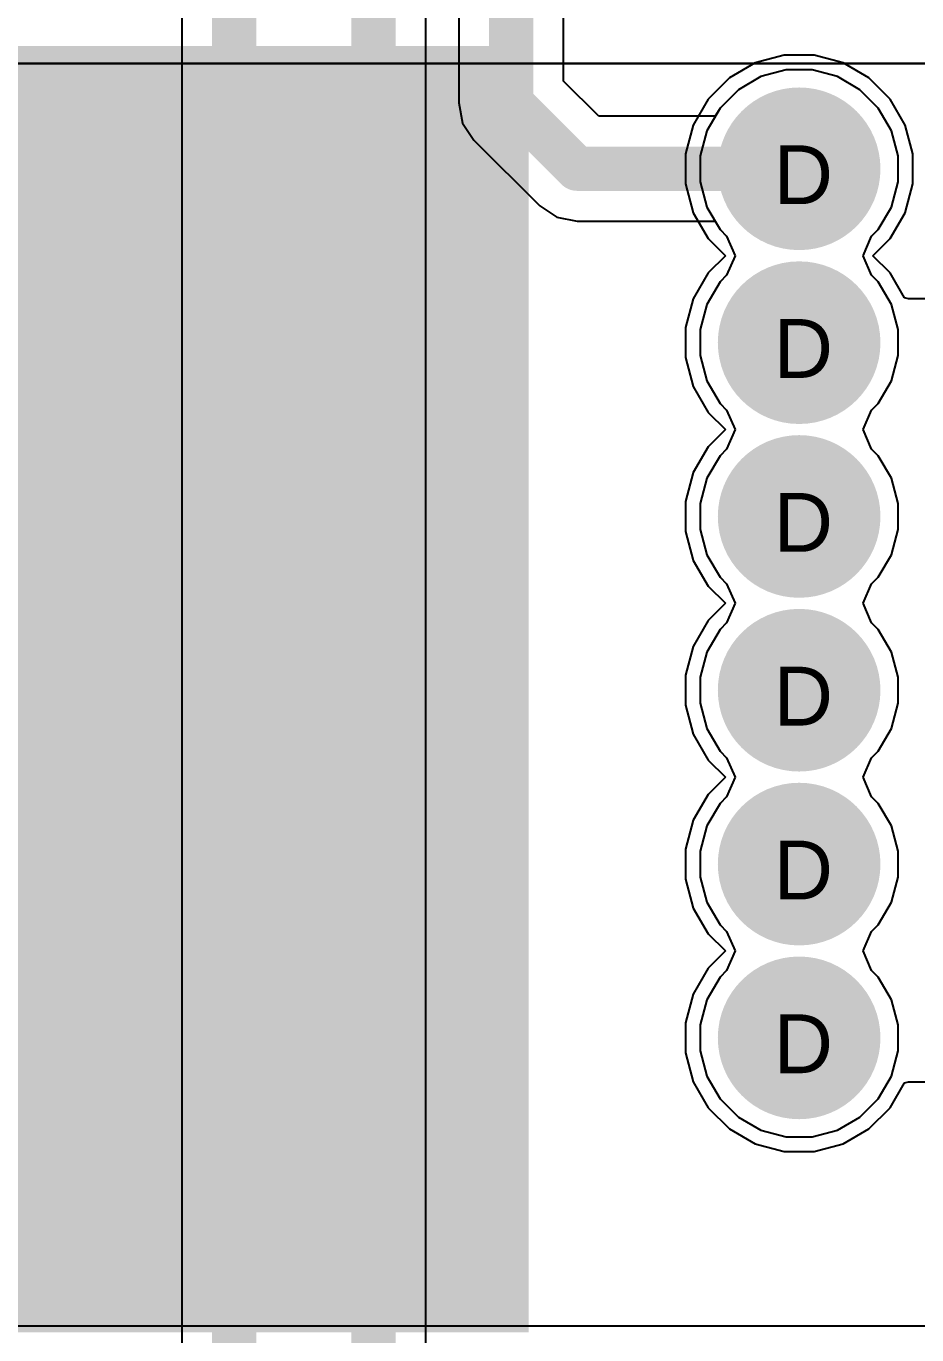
# Model space of a CAD drawing. Header units: inches. Extents: x 0 to 5379, y 0 to 5429.
# Drawn here: x 33.97 to 41.66, y 51.48 to 62.78 of the extents above; entities that cross this region are included whole.
import ezdxf

# ---------------------------------------------------------------- set-up
doc = ezdxf.new("R2010")
doc.units = ezdxf.units.IN
for name, color, linetype in [('Bottom Layer', 5, 'Continuous'), ('Bottom Solder', 6, 'Continuous'), ('Drill Drawing', 1, 'Continuous'), ('GND01', 16, 'Continuous'), ('GND02', 76, 'Continuous'), ('PWR', 156, 'Continuous'), ('SIG 01', 90, 'Continuous'), ('Top Layer', 1, 'Continuous'), ('Top Paste', 8, 'Continuous'), ('Top Solder', 216, 'Continuous'), ('Via Holes', 16, 'Continuous')]:
    doc.layers.add(name, color=color, linetype=linetype)
doc.styles.add('Arial', font='', dxfattribs={"height": 0.2})
doc.styles.get('Arial').set_extended_font_data('Arial')

# ---------------------------------------------------------------- blocks, each defined once
blk = doc.blocks.new('H2PAK_2_763')
at = {"layer": 'Top Layer'}
blk.add_hatch(color=1, dxfattribs=at).paths.add_polyline_path([(-5.5, 0.828), (-5.5, 10.328), (5.5, 10.328), (5.5, 0.828)])
at = {"layer": 'Top Paste'}
blk.add_hatch(color=8, dxfattribs=at).paths.add_polyline_path([(-5.5, 0.828), (-5.5, 10.328), (5.5, 10.328), (5.5, 0.828)])
at = {"layer": 'Top Solder'}
blk.add_hatch(color=216, dxfattribs=at).paths.add_polyline_path([(-5.551, 0.778), (-5.551, 10.379), (5.551, 10.379), (5.551, 0.778)])

msp = doc.modelspace()

# ---------------------------------------------------------------- hatches: boundary and pattern name
at = {"layer": 'Bottom Layer'}
h = msp.add_hatch(color=5, dxfattribs=at)
edge = h.paths.add_edge_path()
edge.add_arc((40.64, 61.548), 0.6, 0, 360)
h = msp.add_hatch(color=5, dxfattribs=at)
edge = h.paths.add_edge_path()
edge.add_arc((40.64, 60.047), 0.6, 0, 360)
h = msp.add_hatch(color=5, dxfattribs=at)
edge = h.paths.add_edge_path()
edge.add_arc((40.64, 58.547), 0.6, 0, 360)
h = msp.add_hatch(color=5, dxfattribs=at)
edge = h.paths.add_edge_path()
edge.add_arc((40.64, 57.047), 0.6, 0, 360)
h = msp.add_hatch(color=5, dxfattribs=at)
edge = h.paths.add_edge_path()
edge.add_arc((40.64, 55.546), 0.6, 0, 360)
h = msp.add_hatch(color=5, dxfattribs=at)
edge = h.paths.add_edge_path()
edge.add_arc((40.64, 54.046), 0.6, 0, 360)
at = {"layer": 'Bottom Solder'}
h = msp.add_hatch(color=6, dxfattribs=at)
edge = h.paths.add_edge_path()
edge.add_arc((40.64, 61.548), 0.702, 0, 360)
h = msp.add_hatch(color=6, dxfattribs=at)
edge = h.paths.add_edge_path()
edge.add_arc((40.64, 60.047), 0.702, 0, 360)
h = msp.add_hatch(color=6, dxfattribs=at)
edge = h.paths.add_edge_path()
edge.add_arc((40.64, 58.547), 0.702, 0, 360)
h = msp.add_hatch(color=6, dxfattribs=at)
edge = h.paths.add_edge_path()
edge.add_arc((40.64, 57.047), 0.702, 0, 360)
h = msp.add_hatch(color=6, dxfattribs=at)
edge = h.paths.add_edge_path()
edge.add_arc((40.64, 55.546), 0.702, 0, 360)
h = msp.add_hatch(color=6, dxfattribs=at)
edge = h.paths.add_edge_path()
edge.add_arc((40.64, 54.046), 0.702, 0, 360)
at = {"layer": 'GND01'}
h = msp.add_hatch(color=16, dxfattribs=at)
edge = h.paths.add_edge_path()
edge.add_arc((40.64, 61.548), 0.6, 0, 360)
h = msp.add_hatch(color=16, dxfattribs=at)
edge = h.paths.add_edge_path()
edge.add_arc((40.64, 60.047), 0.6, 0, 360)
h = msp.add_hatch(color=16, dxfattribs=at)
edge = h.paths.add_edge_path()
edge.add_arc((40.64, 58.547), 0.6, 0, 360)
h = msp.add_hatch(color=16, dxfattribs=at)
edge = h.paths.add_edge_path()
edge.add_arc((40.64, 57.047), 0.6, 0, 360)
h = msp.add_hatch(color=16, dxfattribs=at)
edge = h.paths.add_edge_path()
edge.add_arc((40.64, 55.546), 0.6, 0, 360)
h = msp.add_hatch(color=16, dxfattribs=at)
edge = h.paths.add_edge_path()
edge.add_arc((40.64, 54.046), 0.6, 0, 360)
at = {"layer": 'GND02'}
h = msp.add_hatch(color=76, dxfattribs=at)
edge = h.paths.add_edge_path()
edge.add_arc((40.64, 61.548), 0.6, 0, 360)
h = msp.add_hatch(color=76, dxfattribs=at)
edge = h.paths.add_edge_path()
edge.add_arc((40.64, 60.047), 0.6, 0, 360)
h = msp.add_hatch(color=76, dxfattribs=at)
edge = h.paths.add_edge_path()
edge.add_arc((40.64, 58.547), 0.6, 0, 360)
h = msp.add_hatch(color=76, dxfattribs=at)
edge = h.paths.add_edge_path()
edge.add_arc((40.64, 57.047), 0.6, 0, 360)
h = msp.add_hatch(color=76, dxfattribs=at)
edge = h.paths.add_edge_path()
edge.add_arc((40.64, 55.546), 0.6, 0, 360)
h = msp.add_hatch(color=76, dxfattribs=at)
edge = h.paths.add_edge_path()
edge.add_arc((40.64, 54.046), 0.6, 0, 360)
at = {"layer": 'PWR'}
h = msp.add_hatch(color=156, dxfattribs=at)
edge = h.paths.add_edge_path()
edge.add_arc((40.64, 61.548), 0.6, 0, 360)
h = msp.add_hatch(color=156, dxfattribs=at)
edge = h.paths.add_edge_path()
edge.add_arc((40.64, 60.047), 0.6, 0, 360)
h = msp.add_hatch(color=156, dxfattribs=at)
edge = h.paths.add_edge_path()
edge.add_arc((40.64, 58.547), 0.6, 0, 360)
h = msp.add_hatch(color=156, dxfattribs=at)
edge = h.paths.add_edge_path()
edge.add_arc((40.64, 57.047), 0.6, 0, 360)
h = msp.add_hatch(color=156, dxfattribs=at)
edge = h.paths.add_edge_path()
edge.add_arc((40.64, 55.546), 0.6, 0, 360)
h = msp.add_hatch(color=156, dxfattribs=at)
edge = h.paths.add_edge_path()
edge.add_arc((40.64, 54.046), 0.6, 0, 360)
at = {"layer": 'SIG 01'}
h = msp.add_hatch(color=90, dxfattribs=at)
edge = h.paths.add_edge_path()
edge.add_arc((40.64, 61.548), 0.6, 0, 360)
h = msp.add_hatch(color=90, dxfattribs=at)
edge = h.paths.add_edge_path()
edge.add_arc((40.64, 60.047), 0.6, 0, 360)
h = msp.add_hatch(color=90, dxfattribs=at)
edge = h.paths.add_edge_path()
edge.add_arc((40.64, 58.547), 0.6, 0, 360)
h = msp.add_hatch(color=90, dxfattribs=at)
edge = h.paths.add_edge_path()
edge.add_arc((40.64, 57.047), 0.6, 0, 360)
h = msp.add_hatch(color=90, dxfattribs=at)
edge = h.paths.add_edge_path()
edge.add_arc((40.64, 55.546), 0.6, 0, 360)
h = msp.add_hatch(color=90, dxfattribs=at)
edge = h.paths.add_edge_path()
edge.add_arc((40.64, 54.046), 0.6, 0, 360)
at = {"layer": 'Top Layer'}
h = msp.add_hatch(color=1, dxfattribs=at)
edge = h.paths.add_edge_path()
edge.add_arc((40.64, 61.548), 0.6, 0, 360)
h = msp.add_hatch(color=1, dxfattribs=at)
edge = h.paths.add_edge_path()
edge.add_arc((40.64, 60.047), 0.6, 0, 360)
h = msp.add_hatch(color=1, dxfattribs=at)
edge = h.paths.add_edge_path()
edge.add_arc((40.64, 58.547), 0.6, 0, 360)
h = msp.add_hatch(color=1, dxfattribs=at)
edge = h.paths.add_edge_path()
edge.add_arc((40.64, 57.047), 0.6, 0, 360)
h = msp.add_hatch(color=1, dxfattribs=at)
edge = h.paths.add_edge_path()
edge.add_arc((40.64, 55.546), 0.6, 0, 360)
h = msp.add_hatch(color=1, dxfattribs=at)
edge = h.paths.add_edge_path()
edge.add_arc((40.64, 54.046), 0.6, 0, 360)
at = {"layer": 'Top Solder'}
h = msp.add_hatch(color=216, dxfattribs=at)
edge = h.paths.add_edge_path()
edge.add_arc((40.64, 61.548), 0.702, 0, 360)
h = msp.add_hatch(color=216, dxfattribs=at)
edge = h.paths.add_edge_path()
edge.add_arc((40.64, 60.047), 0.702, 0, 360)
h = msp.add_hatch(color=216, dxfattribs=at)
edge = h.paths.add_edge_path()
edge.add_arc((40.64, 58.547), 0.702, 0, 360)
h = msp.add_hatch(color=216, dxfattribs=at)
edge = h.paths.add_edge_path()
edge.add_arc((40.64, 57.047), 0.702, 0, 360)
h = msp.add_hatch(color=216, dxfattribs=at)
edge = h.paths.add_edge_path()
edge.add_arc((40.64, 55.546), 0.702, 0, 360)
h = msp.add_hatch(color=216, dxfattribs=at)
edge = h.paths.add_edge_path()
edge.add_arc((40.64, 54.046), 0.702, 0, 360)
at = {"layer": 'Via Holes'}
h = msp.add_hatch(color=7, dxfattribs=at)
edge = h.paths.add_edge_path()
edge.add_arc((40.64, 61.548), 0.35, 0, 360)
h = msp.add_hatch(color=7, dxfattribs=at)
edge = h.paths.add_edge_path()
edge.add_arc((40.64, 60.047), 0.35, 0, 360)
h = msp.add_hatch(color=7, dxfattribs=at)
edge = h.paths.add_edge_path()
edge.add_arc((40.64, 58.547), 0.35, 0, 360)
h = msp.add_hatch(color=7, dxfattribs=at)
edge = h.paths.add_edge_path()
edge.add_arc((40.64, 57.047), 0.35, 0, 360)
h = msp.add_hatch(color=7, dxfattribs=at)
edge = h.paths.add_edge_path()
edge.add_arc((40.64, 55.546), 0.35, 0, 360)
h = msp.add_hatch(color=7, dxfattribs=at)
edge = h.paths.add_edge_path()
edge.add_arc((40.64, 54.046), 0.35, 0, 360)

# ---------------------------------------------------------------- linework, layer by layer
at = {"layer": 'Bottom Layer'}
for p, q in [((48.641, 62.456), (26.619, 62.456)), ((26.619, 62.456), (48.641, 62.456))]:
    msp.add_line(p, q, dxfattribs=at)
at = {"layer": 'GND01'}
for p, q in [((40.528, 62.402), (40.31, 62.344)), ((40.752, 62.402), (40.528, 62.402)), ((40.97, 62.344), (40.752, 62.402)), ((40.31, 62.344), (40.116, 62.231)), ((41.164, 62.231), (40.97, 62.344)), ((40.116, 62.231), (39.957, 62.072)), ((41.323, 62.072), (41.164, 62.231)), ((39.957, 62.072), (39.844, 61.877)), ((41.436, 61.877), (41.323, 62.072)), ((39.844, 61.877), (39.786, 61.66)), ((41.494, 61.66), (41.436, 61.877)), ((39.786, 61.66), (39.786, 61.435)), ((41.494, 61.435), (41.494, 61.66)), ((39.786, 61.435), (39.844, 61.218)), ((41.436, 61.218), (41.494, 61.435)), ((39.844, 61.218), (39.957, 61.023)), ((41.323, 61.023), (41.436, 61.218)), ((39.957, 61.023), (40.014, 60.966)), ((41.266, 60.966), (41.323, 61.023)), ((40.014, 60.966), (40.087, 60.798)), ((41.193, 60.798), (41.266, 60.966)), ((40.087, 60.798), (40.014, 60.63)), ((41.266, 60.63), (41.193, 60.798)), ((39.957, 60.572), (39.844, 60.377)), ((40.014, 60.63), (39.957, 60.572)), ((41.323, 60.572), (41.266, 60.63)), ((41.436, 60.377), (41.323, 60.572)), ((39.844, 60.377), (39.786, 60.16)), ((41.494, 60.16), (41.436, 60.377)), ((39.786, 60.16), (39.786, 59.935)), ((41.494, 59.935), (41.494, 60.16)), ((39.786, 59.935), (39.844, 59.718)), ((41.436, 59.718), (41.494, 59.935)), ((39.844, 59.718), (39.957, 59.523)), ((41.323, 59.523), (41.436, 59.718)), ((39.957, 59.523), (40.014, 59.465)), ((40.014, 59.465), (40.087, 59.297)), ((41.193, 59.297), (41.266, 59.465)), ((41.266, 59.465), (41.323, 59.523)), ((40.087, 59.297), (40.014, 59.129)), ((41.266, 59.129), (41.193, 59.297)), ((40.014, 59.129), (39.957, 59.071)), ((41.323, 59.071), (41.266, 59.129)), ((39.957, 59.071), (39.844, 58.877)), ((41.436, 58.877), (41.323, 59.071)), ((39.844, 58.877), (39.786, 58.659)), ((41.494, 58.659), (41.436, 58.877)), ((39.786, 58.659), (39.786, 58.435)), ((41.494, 58.435), (41.494, 58.659)), ((39.786, 58.435), (39.844, 58.217)), ((41.436, 58.217), (41.494, 58.435)), ((39.844, 58.217), (39.957, 58.023)), ((41.323, 58.023), (41.436, 58.217)), ((39.957, 58.023), (40.014, 57.965)), ((40.014, 57.965), (40.087, 57.797)), ((41.193, 57.797), (41.266, 57.965)), ((41.266, 57.965), (41.323, 58.023)), ((40.087, 57.797), (40.014, 57.629)), ((41.266, 57.629), (41.193, 57.797)), ((40.014, 57.629), (39.957, 57.571)), ((41.323, 57.571), (41.266, 57.629)), ((39.957, 57.571), (39.844, 57.376)), ((41.436, 57.376), (41.323, 57.571)), ((39.844, 57.376), (39.786, 57.159)), ((41.494, 57.159), (41.436, 57.376)), ((39.786, 57.159), (39.786, 56.934)), ((41.494, 56.934), (41.494, 57.159)), ((39.786, 56.934), (39.844, 56.717)), ((41.436, 56.717), (41.494, 56.934)), ((39.844, 56.717), (39.957, 56.522)), ((41.323, 56.522), (41.436, 56.717)), ((39.957, 56.522), (40.014, 56.464)), ((41.266, 56.464), (41.323, 56.522)), ((40.014, 56.464), (40.087, 56.296)), ((41.193, 56.296), (41.266, 56.464)), ((40.087, 56.296), (40.014, 56.128)), ((41.266, 56.128), (41.193, 56.296)), ((39.957, 56.07), (39.844, 55.876)), ((40.014, 56.128), (39.957, 56.07)), ((41.323, 56.07), (41.266, 56.128)), ((41.436, 55.876), (41.323, 56.07)), ((39.844, 55.876), (39.786, 55.659)), ((41.494, 55.659), (41.436, 55.876)), ((39.786, 55.659), (39.786, 55.434)), ((41.494, 55.434), (41.494, 55.659)), ((39.786, 55.434), (39.844, 55.216)), ((41.436, 55.216), (41.494, 55.434)), ((39.844, 55.216), (39.957, 55.022)), ((41.323, 55.022), (41.436, 55.216)), ((39.957, 55.022), (40.014, 54.964)), ((41.266, 54.964), (41.323, 55.022)), ((40.014, 54.964), (40.087, 54.796)), ((41.193, 54.796), (41.266, 54.964)), ((40.087, 54.796), (40.014, 54.628)), ((41.266, 54.628), (41.193, 54.796)), ((39.957, 54.57), (39.844, 54.375)), ((40.014, 54.628), (39.957, 54.57)), ((41.323, 54.57), (41.266, 54.628)), ((41.436, 54.375), (41.323, 54.57)), ((39.844, 54.375), (39.786, 54.158)), ((41.494, 54.158), (41.436, 54.375)), ((39.786, 54.158), (39.786, 53.933)), ((41.494, 53.933), (41.494, 54.158)), ((39.786, 53.933), (39.844, 53.716)), ((41.436, 53.716), (41.494, 53.933)), ((39.844, 53.716), (39.957, 53.521)), ((41.323, 53.521), (41.436, 53.716)), ((39.957, 53.521), (40.116, 53.362)), ((41.164, 53.362), (41.323, 53.521)), ((40.116, 53.362), (40.31, 53.25)), ((40.97, 53.25), (41.164, 53.362)), ((40.31, 53.25), (40.528, 53.192)), ((40.752, 53.192), (40.97, 53.25)), ((40.528, 53.192), (40.752, 53.192))]:
    msp.add_line(p, q, dxfattribs=at)
at = {"layer": 'GND02'}
for p, q in [((40.528, 62.402), (40.31, 62.344)), ((40.752, 62.402), (40.528, 62.402)), ((40.97, 62.344), (40.752, 62.402)), ((40.31, 62.344), (40.116, 62.231)), ((41.164, 62.231), (40.97, 62.344)), ((40.116, 62.231), (39.957, 62.072)), ((41.323, 62.072), (41.164, 62.231)), ((39.957, 62.072), (39.844, 61.877)), ((41.436, 61.877), (41.323, 62.072)), ((39.844, 61.877), (39.786, 61.66)), ((41.494, 61.66), (41.436, 61.877)), ((39.786, 61.66), (39.786, 61.435)), ((41.494, 61.435), (41.494, 61.66)), ((39.786, 61.435), (39.844, 61.218)), ((41.436, 61.218), (41.494, 61.435)), ((39.844, 61.218), (39.957, 61.023)), ((41.323, 61.023), (41.436, 61.218)), ((39.957, 61.023), (40.014, 60.966)), ((41.266, 60.966), (41.323, 61.023)), ((40.014, 60.966), (40.087, 60.798)), ((41.193, 60.798), (41.266, 60.966)), ((40.087, 60.798), (40.014, 60.63)), ((41.266, 60.63), (41.193, 60.798)), ((39.957, 60.572), (39.844, 60.377)), ((40.014, 60.63), (39.957, 60.572)), ((41.323, 60.572), (41.266, 60.63)), ((41.436, 60.377), (41.323, 60.572)), ((39.844, 60.377), (39.786, 60.16)), ((41.494, 60.16), (41.436, 60.377)), ((39.786, 60.16), (39.786, 59.935)), ((41.494, 59.935), (41.494, 60.16)), ((39.786, 59.935), (39.844, 59.718)), ((41.436, 59.718), (41.494, 59.935)), ((39.844, 59.718), (39.957, 59.523)), ((41.323, 59.523), (41.436, 59.718)), ((39.957, 59.523), (40.014, 59.465)), ((40.014, 59.465), (40.087, 59.297)), ((41.193, 59.297), (41.266, 59.465)), ((41.266, 59.465), (41.323, 59.523)), ((40.087, 59.297), (40.014, 59.129)), ((41.266, 59.129), (41.193, 59.297)), ((40.014, 59.129), (39.957, 59.071)), ((41.323, 59.071), (41.266, 59.129)), ((39.957, 59.071), (39.844, 58.877)), ((41.436, 58.877), (41.323, 59.071)), ((39.844, 58.877), (39.786, 58.659)), ((41.494, 58.659), (41.436, 58.877)), ((39.786, 58.659), (39.786, 58.435)), ((41.494, 58.435), (41.494, 58.659)), ((39.786, 58.435), (39.844, 58.217)), ((41.436, 58.217), (41.494, 58.435)), ((39.844, 58.217), (39.957, 58.023)), ((41.323, 58.023), (41.436, 58.217)), ((39.957, 58.023), (40.014, 57.965)), ((40.014, 57.965), (40.087, 57.797)), ((41.193, 57.797), (41.266, 57.965)), ((41.266, 57.965), (41.323, 58.023)), ((40.087, 57.797), (40.014, 57.629)), ((41.266, 57.629), (41.193, 57.797)), ((40.014, 57.629), (39.957, 57.571)), ((41.323, 57.571), (41.266, 57.629)), ((39.957, 57.571), (39.844, 57.376)), ((41.436, 57.376), (41.323, 57.571)), ((39.844, 57.376), (39.786, 57.159)), ((41.494, 57.159), (41.436, 57.376)), ((39.786, 57.159), (39.786, 56.934)), ((41.494, 56.934), (41.494, 57.159)), ((39.786, 56.934), (39.844, 56.717)), ((41.436, 56.717), (41.494, 56.934)), ((39.844, 56.717), (39.957, 56.522)), ((41.323, 56.522), (41.436, 56.717)), ((39.957, 56.522), (40.014, 56.464)), ((41.266, 56.464), (41.323, 56.522)), ((40.014, 56.464), (40.087, 56.296)), ((41.193, 56.296), (41.266, 56.464)), ((40.087, 56.296), (40.014, 56.128)), ((41.266, 56.128), (41.193, 56.296)), ((39.957, 56.07), (39.844, 55.876)), ((40.014, 56.128), (39.957, 56.07)), ((41.323, 56.07), (41.266, 56.128)), ((41.436, 55.876), (41.323, 56.07)), ((39.844, 55.876), (39.786, 55.659)), ((41.494, 55.659), (41.436, 55.876)), ((39.786, 55.659), (39.786, 55.434)), ((41.494, 55.434), (41.494, 55.659)), ((39.786, 55.434), (39.844, 55.216)), ((41.436, 55.216), (41.494, 55.434)), ((39.844, 55.216), (39.957, 55.022)), ((41.323, 55.022), (41.436, 55.216)), ((39.957, 55.022), (40.014, 54.964)), ((41.266, 54.964), (41.323, 55.022)), ((40.014, 54.964), (40.087, 54.796)), ((41.193, 54.796), (41.266, 54.964)), ((40.087, 54.796), (40.014, 54.628)), ((41.266, 54.628), (41.193, 54.796)), ((39.957, 54.57), (39.844, 54.375)), ((40.014, 54.628), (39.957, 54.57)), ((41.323, 54.57), (41.266, 54.628)), ((41.436, 54.375), (41.323, 54.57)), ((39.844, 54.375), (39.786, 54.158)), ((41.494, 54.158), (41.436, 54.375)), ((39.786, 54.158), (39.786, 53.933)), ((41.494, 53.933), (41.494, 54.158)), ((39.786, 53.933), (39.844, 53.716)), ((41.436, 53.716), (41.494, 53.933)), ((39.844, 53.716), (39.957, 53.521)), ((41.323, 53.521), (41.436, 53.716)), ((39.957, 53.521), (40.116, 53.362)), ((41.164, 53.362), (41.323, 53.521)), ((40.116, 53.362), (40.31, 53.25)), ((40.97, 53.25), (41.164, 53.362)), ((40.31, 53.25), (40.528, 53.192)), ((40.752, 53.192), (40.97, 53.25)), ((40.528, 53.192), (40.752, 53.192))]:
    msp.add_line(p, q, dxfattribs=at)
at = {"layer": 'PWR'}
for p, q in [((35.31, 78.427), (35.31, 14.748)), ((37.418, 17.78), (37.418, 77.751)), ((37.701, 75.029), (37.701, 62.117)), ((38.607, 62.305), (38.607, 74.842)), ((40.528, 62.402), (40.31, 62.344)), ((40.752, 62.402), (40.528, 62.402)), ((40.97, 62.344), (40.752, 62.402)), ((38.911, 62.001), (38.607, 62.305)), ((40.31, 62.344), (40.116, 62.231)), ((41.164, 62.231), (40.97, 62.344)), ((40.116, 62.231), (39.957, 62.072)), ((41.323, 62.072), (41.164, 62.231)), ((37.701, 62.117), (37.735, 61.943)), ((39.957, 62.072), (39.916, 62.001)), ((41.436, 61.877), (41.323, 62.072)), ((37.735, 61.943), (37.833, 61.796)), ((39.916, 62.001), (38.911, 62.001)), ((37.833, 61.796), (38.402, 61.227)), ((41.494, 61.66), (41.436, 61.877)), ((41.494, 61.435), (41.494, 61.66)), ((41.436, 61.218), (41.494, 61.435)), ((38.402, 61.227), (38.402, 61.227)), ((38.402, 61.227), (38.549, 61.129)), ((38.549, 61.129), (38.723, 61.095)), ((41.323, 61.023), (41.436, 61.218)), ((38.723, 61.095), (39.916, 61.095)), ((39.916, 61.095), (39.957, 61.023)), ((39.957, 61.023), (40.014, 60.966)), ((41.266, 60.966), (41.323, 61.023)), ((40.014, 60.966), (40.087, 60.798)), ((41.193, 60.798), (41.266, 60.966)), ((40.087, 60.798), (40.014, 60.63)), ((41.266, 60.63), (41.193, 60.798)), ((39.957, 60.572), (39.844, 60.377)), ((40.014, 60.63), (39.957, 60.572)), ((41.323, 60.572), (41.266, 60.63)), ((41.436, 60.377), (41.323, 60.572)), ((39.844, 60.377), (39.786, 60.16)), ((41.494, 60.16), (41.436, 60.377)), ((39.786, 60.16), (39.786, 59.935)), ((41.494, 59.935), (41.494, 60.16)), ((39.786, 59.935), (39.844, 59.718)), ((41.436, 59.718), (41.494, 59.935)), ((39.844, 59.718), (39.957, 59.523)), ((41.323, 59.523), (41.436, 59.718)), ((39.957, 59.523), (40.014, 59.465)), ((40.014, 59.465), (40.087, 59.297)), ((41.193, 59.297), (41.266, 59.465)), ((41.266, 59.465), (41.323, 59.523)), ((40.087, 59.297), (40.014, 59.129)), ((41.266, 59.129), (41.193, 59.297)), ((40.014, 59.129), (39.957, 59.071)), ((41.323, 59.071), (41.266, 59.129)), ((39.957, 59.071), (39.844, 58.877)), ((41.436, 58.877), (41.323, 59.071)), ((39.844, 58.877), (39.786, 58.659)), ((41.494, 58.659), (41.436, 58.877)), ((39.786, 58.659), (39.786, 58.435)), ((41.494, 58.435), (41.494, 58.659)), ((39.786, 58.435), (39.844, 58.217)), ((41.436, 58.217), (41.494, 58.435)), ((39.844, 58.217), (39.957, 58.023)), ((41.323, 58.023), (41.436, 58.217)), ((39.957, 58.023), (40.014, 57.965)), ((40.014, 57.965), (40.087, 57.797)), ((41.193, 57.797), (41.266, 57.965)), ((41.266, 57.965), (41.323, 58.023)), ((40.087, 57.797), (40.014, 57.629)), ((41.266, 57.629), (41.193, 57.797)), ((40.014, 57.629), (39.957, 57.571)), ((41.323, 57.571), (41.266, 57.629)), ((39.957, 57.571), (39.844, 57.376)), ((41.436, 57.376), (41.323, 57.571)), ((39.844, 57.376), (39.786, 57.159)), ((41.494, 57.159), (41.436, 57.376)), ((39.786, 57.159), (39.786, 56.934)), ((41.494, 56.934), (41.494, 57.159)), ((39.786, 56.934), (39.844, 56.717)), ((41.436, 56.717), (41.494, 56.934)), ((39.844, 56.717), (39.957, 56.522)), ((41.323, 56.522), (41.436, 56.717)), ((39.957, 56.522), (40.014, 56.464)), ((41.266, 56.464), (41.323, 56.522)), ((40.014, 56.464), (40.087, 56.296)), ((41.193, 56.296), (41.266, 56.464)), ((40.087, 56.296), (40.014, 56.128)), ((41.266, 56.128), (41.193, 56.296)), ((39.957, 56.07), (39.844, 55.876)), ((40.014, 56.128), (39.957, 56.07)), ((41.323, 56.07), (41.266, 56.128)), ((41.436, 55.876), (41.323, 56.07)), ((39.844, 55.876), (39.786, 55.659)), ((41.494, 55.659), (41.436, 55.876)), ((39.786, 55.659), (39.786, 55.434)), ((41.494, 55.434), (41.494, 55.659)), ((39.786, 55.434), (39.844, 55.216)), ((41.436, 55.216), (41.494, 55.434)), ((39.844, 55.216), (39.957, 55.022)), ((41.323, 55.022), (41.436, 55.216)), ((39.957, 55.022), (40.014, 54.964)), ((41.266, 54.964), (41.323, 55.022)), ((40.014, 54.964), (40.087, 54.796)), ((41.193, 54.796), (41.266, 54.964)), ((40.087, 54.796), (40.014, 54.628)), ((41.266, 54.628), (41.193, 54.796)), ((39.957, 54.57), (39.844, 54.375)), ((40.014, 54.628), (39.957, 54.57)), ((41.323, 54.57), (41.266, 54.628)), ((41.436, 54.375), (41.323, 54.57)), ((39.844, 54.375), (39.786, 54.158)), ((41.494, 54.158), (41.436, 54.375)), ((39.786, 54.158), (39.786, 53.933)), ((41.494, 53.933), (41.494, 54.158)), ((39.786, 53.933), (39.844, 53.716)), ((41.436, 53.716), (41.494, 53.933)), ((39.844, 53.716), (39.957, 53.521)), ((41.323, 53.521), (41.436, 53.716)), ((39.957, 53.521), (40.116, 53.362)), ((41.164, 53.362), (41.323, 53.521)), ((40.116, 53.362), (40.31, 53.25)), ((40.97, 53.25), (41.164, 53.362)), ((40.31, 53.25), (40.528, 53.192)), ((40.752, 53.192), (40.97, 53.25)), ((40.528, 53.192), (40.752, 53.192))]:
    msp.add_line(p, q, dxfattribs=at)
for points in [[(35.763, 14.654, 0.381, 0.381, 0), (35.763, 78.427, 0.381, 0.381, 0)], [(36.965, 17.593, 0.381, 0.381, 0), (36.965, 77.939, 0.381, 0.381, 0)], [(38.154, 62.117, 0.381, 0.381, 0), (38.154, 75.029, 0.381, 0.381, 0)], [(38.154, 62.117, 0.381, 0.381, 0), (38.723, 61.548, 0.381, 0.381, 0)], [(38.723, 61.548, 0.381, 0.381, 0), (40.64, 61.548, 0.381, 0.381, 0)]]:
    msp.add_lwpolyline(points, format="xyseb", dxfattribs=at)
for points in [[(38.059, 62.117, 0.191, 0.191, 1), (38.249, 62.117, 0.191, 0.191, 1)], [(38.059, 62.117, 0.191, 0.191, 1), (38.249, 62.117, 0.191, 0.191, 1)], [(38.628, 61.548, 0.191, 0.191, 1), (38.818, 61.548, 0.191, 0.191, 1)], [(38.628, 61.548, 0.191, 0.191, 1), (38.818, 61.548, 0.191, 0.191, 1)], [(40.545, 61.548, 0.191, 0.191, 1), (40.735, 61.548, 0.191, 0.191, 1)]]:
    msp.add_lwpolyline(points, format="xyseb", close=True, dxfattribs=at)
at = {"layer": 'SIG 01'}
for p, q in [((40.511, 62.529), (40.261, 62.462)), ((40.769, 62.529), (40.511, 62.529)), ((41.019, 62.462), (40.769, 62.529)), ((40.261, 62.462), (40.038, 62.333)), ((41.242, 62.333), (41.019, 62.462)), ((40.038, 62.333), (39.855, 62.15)), ((41.425, 62.15), (41.242, 62.333)), ((39.855, 62.15), (39.726, 61.926)), ((41.554, 61.926), (41.425, 62.15)), ((39.726, 61.926), (39.659, 61.677)), ((41.621, 61.677), (41.554, 61.926)), ((39.659, 61.677), (39.659, 61.419)), ((41.621, 61.419), (41.621, 61.677)), ((39.659, 61.419), (39.726, 61.169)), ((41.554, 61.169), (41.621, 61.419)), ((39.726, 61.169), (39.855, 60.945)), ((41.425, 60.945), (41.554, 61.169)), ((39.855, 60.945), (40.003, 60.798)), ((41.277, 60.798), (41.425, 60.945)), ((40.003, 60.798), (39.855, 60.65)), ((41.425, 60.65), (41.277, 60.798)), ((39.855, 60.65), (39.726, 60.426)), ((41.55, 60.434), (41.425, 60.65)), ((39.726, 60.426), (39.659, 60.177)), ((41.585, 60.426), (41.55, 60.434)), ((41.727, 60.426), (41.585, 60.426)), ((39.659, 60.177), (39.659, 59.918)), ((39.659, 59.918), (39.726, 59.669)), ((39.726, 59.669), (39.855, 59.445)), ((39.855, 59.445), (40.003, 59.297)), ((40.003, 59.297), (39.855, 59.149)), ((39.855, 59.149), (39.726, 58.926)), ((39.726, 58.926), (39.659, 58.676)), ((39.659, 58.676), (39.659, 58.418)), ((39.659, 58.418), (39.726, 58.168)), ((39.726, 58.168), (39.855, 57.945)), ((39.855, 57.945), (40.003, 57.797)), ((40.003, 57.797), (39.855, 57.649)), ((39.855, 57.649), (39.726, 57.425)), ((39.726, 57.425), (39.659, 57.176)), ((39.659, 57.176), (39.659, 56.917)), ((39.659, 56.917), (39.726, 56.668)), ((39.726, 56.668), (39.855, 56.444)), ((39.855, 56.444), (40.003, 56.296)), ((40.003, 56.296), (39.855, 56.148)), ((39.855, 56.148), (39.726, 55.925)), ((39.726, 55.925), (39.659, 55.675)), ((39.659, 55.675), (39.659, 55.417)), ((39.659, 55.417), (39.726, 55.167)), ((39.726, 55.167), (39.855, 54.944)), ((39.855, 54.944), (40.003, 54.796)), ((40.003, 54.796), (39.855, 54.648)), ((39.855, 54.648), (39.726, 54.424)), ((39.726, 54.424), (39.659, 54.175)), ((39.659, 54.175), (39.659, 53.917)), ((39.659, 53.917), (39.726, 53.667)), ((39.726, 53.667), (39.855, 53.443)), ((41.425, 53.443), (41.55, 53.659)), ((41.55, 53.659), (41.585, 53.667)), ((41.585, 53.667), (41.727, 53.667)), ((39.855, 53.443), (40.038, 53.261)), ((41.242, 53.261), (41.425, 53.443)), ((40.038, 53.261), (40.261, 53.132)), ((41.019, 53.132), (41.242, 53.261)), ((40.261, 53.132), (40.511, 53.065)), ((40.769, 53.065), (41.019, 53.132)), ((40.511, 53.065), (40.769, 53.065))]:
    msp.add_line(p, q, dxfattribs=at)
at = {"layer": 'Top Layer'}
msp.add_line((53.086, 51.556), (26.064, 51.556), dxfattribs=at)

# ---------------------------------------------------------------- block references
at = {"rotation": 270}
msp.add_blockref('H2PAK_2_763', (27.926, 57.056), dxfattribs=at)

# ---------------------------------------------------------------- texts
at = {"layer": 'Drill Drawing', "style": 'Arial'}
for p in [(40.42, 61.243), (40.42, 59.743), (40.42, 58.242), (40.42, 56.742), (40.42, 55.241), (40.42, 53.741)]:
    msp.add_text('D', height=0.508, dxfattribs=at).set_placement(p)

doc.saveas('drawing.dxf')
